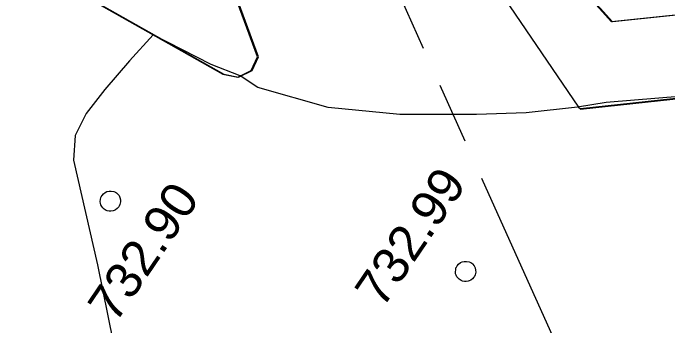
# Model space of a CAD drawing. Header units: metres. Extents: x 325024 to 7190115, y 7391967 to 10157759.
# Drawn here: x 326033.33 to 326065.58, y 7392754.92 to 7392770.3 of the extents above; entities that cross this region are included whole.
import ezdxf
from ezdxf.enums import TextEntityAlignment as Align

# ---------------------------------------------------------------- set-up
doc = ezdxf.new("R2010")
doc.units = ezdxf.units.M
doc.linetypes.add('T09', pattern=[17, 10, -2, 3, -2])
doc.layers.get('0').update_dxf_attribs({"lineweight": 18})
for name, color, linetype, lineweight in [('100_SIST_VIARIO_MEIO_FIO', 1, 'Continuous', 18), ('108_SEP_FIS_CANT_CENT_ILHA', 7, 'Continuous', 18), ('214_PROJ_BEIRAL_EDIF', 10, 'Continuous', 18), ('508_LM_SETOR_FISCAL', 136, 'T09', 18), ('604_CURVA_INTERM', 7, 'Continuous', 18), ('608_PTO_COTADO_INTERVIA', 1, 'Continuous', 18)]:
    doc.layers.add(name, color=color, linetype=linetype, lineweight=lineweight)
doc.layers.add('Cotas', color=1, linetype='Continuous')
doc.styles.add('Style-Arial', font='arial.ttf', dxfattribs={"height": 1.75})

# ---------------------------------------------------------------- blocks, each defined once
blk = doc.blocks.new('SP10')
at = {"color": 0, "linetype": 'Continuous'}
blk.add_lwpolyline([(-0.028, -0.515), (-0.138, -0.495), (-0.238, -0.465), (-0.308, -0.425), (-0.348, -0.395), (-0.418, -0.315), (-0.468, -0.245), (-0.508, -0.155), (-0.518, -0.095), (-0.518, 0.025), (-0.508, 0.105), (-0.478, 0.195), (-0.438, 0.265), (-0.398, 0.325), (-0.318, 0.385), (-0.228, 0.435), (-0.148, 0.475), (-0.098, 0.475), (-0.028, 0.475), (0.082, 0.475), (0.192, 0.435), (0.272, 0.395), (0.352, 0.315), (0.412, 0.225), (0.462, 0.105), (0.482, 0.025), (0.482, -0.035), (0.472, -0.085), (0.442, -0.215), (0.382, -0.305), (0.312, -0.385), (0.232, -0.445), (0.102, -0.495), (0.022, -0.515)], close=True, dxfattribs=at)

msp = doc.modelspace()

# ---------------------------------------------------------------- linework, layer by layer
at = {"layer": '100_SIST_VIARIO_MEIO_FIO'}
msp.add_lwpolyline([(326046.147, 7392795.828), (326047.472, 7392790.804), (326048.959, 7392786.556), (326053.272, 7392779.943), (326056.765, 7392772.162), (326061.168, 7392765.68), (326061.28, 7392765.586)], dxfattribs=at)
at = {"layer": '108_SEP_FIS_CANT_CENT_ILHA'}
for points in [[(326013.309, 7392786.254), (326012.719, 7392786.148), (326012.315, 7392785.545), (326012.523, 7392784.85), (326043.663, 7392767.304), (326044.391, 7392767.15), (326045.05, 7392767.478), (326045.367, 7392768.143), (326039.22, 7392784.877), (326038.251, 7392785.955), (326025.142, 7392786.083)], [(326013.358, 7392786.254), (326012.768, 7392786.148), (326012.364, 7392785.545), (326012.571, 7392784.85), (326043.712, 7392767.304), (326044.44, 7392767.15), (326045.099, 7392767.478), (326045.416, 7392768.143), (326039.269, 7392784.877), (326038.299, 7392785.955), (326025.191, 7392786.083)]]:
    msp.add_lwpolyline(points, close=True, dxfattribs=at)
at = {"layer": '214_PROJ_BEIRAL_EDIF'}
for points in [[(326088.049, 7392772.535), (326062.803, 7392769.872), (326060.523, 7392772.413), (326060.731, 7392779.649), (326060.723, 7392780.156), (326080.329, 7392780.144), (326080.33, 7392780.694), (326090.872, 7392780.54), (326090.872, 7392776.194), (326088.065, 7392776.121)], [(326088.098, 7392772.535), (326062.852, 7392769.872), (326060.572, 7392772.413), (326060.78, 7392779.649), (326060.772, 7392780.155), (326080.378, 7392780.144), (326080.379, 7392780.694), (326090.921, 7392780.54), (326090.921, 7392776.194), (326088.114, 7392776.121)]]:
    msp.add_lwpolyline(points, close=True, dxfattribs=at)
at = {"layer": '508_LM_SETOR_FISCAL'}
msp.add_lwpolyline([(325988.126, 7392919.56), (326036.6, 7392808.456), (326041.587, 7392794.883), (326049.434, 7392777.697), (326058.087, 7392758.423), (326067.408, 7392737.826), (326075.367, 7392720.239), (326077.837, 7392714.434), (326090.811, 7392683.944), (326115.665, 7392627.345), (326122.616, 7392616.227), (326122.766, 7392616.113), (326143.973, 7392599.966), (326177.681, 7392573.74)], dxfattribs=at)
at = {"layer": '604_CURVA_INTERM', "elevation": 733, "flags": 128}
msp.add_lwpolyline([(326066.322, 7392766.21), (326062.532, 7392765.906), (326061.119, 7392765.68), (326058.597, 7392765.395), (326056.15, 7392765.315), (326052.379, 7392765.308), (326048.845, 7392765.663), (326045.391, 7392766.644), (326044.517, 7392767.213), (326043.084, 7392767.778), (326040.235, 7392769.226), (326039.06, 7392767.955), (326037.842, 7392766.546), (326036.923, 7392765.356), (326036.396, 7392764.28), (326036.305, 7392763.076), (326037.486, 7392757.919), (326039.021, 7392750.393)], dxfattribs=at)
at = {"layer": 'Cotas'}
msp.add_line((326061.28, 7392765.586), (326154.179, 7392775.715), dxfattribs=at)

# ---------------------------------------------------------------- block references
at = {"layer": '608_PTO_COTADO_INTERVIA', "rotation": 55.83005668387076}
for p in [(326038.124, 7392761.081, 732.905), (326055.616, 7392757.625, 732.98)]:
    msp.add_blockref('SP10', p, dxfattribs=at)

# ---------------------------------------------------------------- texts
at = {"layer": '608_PTO_COTADO_INTERVIA', "style": 'Style-Arial'}
for s, p in [('732.99', (326052.891, 7392759.308, 732.98)), ('732.90', (326039.74, 7392758.576, 732.905))]:
    msp.add_text(s, height=1.75, rotation=55.8301, dxfattribs=at).set_placement(p, align=Align.MIDDLE_CENTER)

doc.saveas('drawing.dxf')
